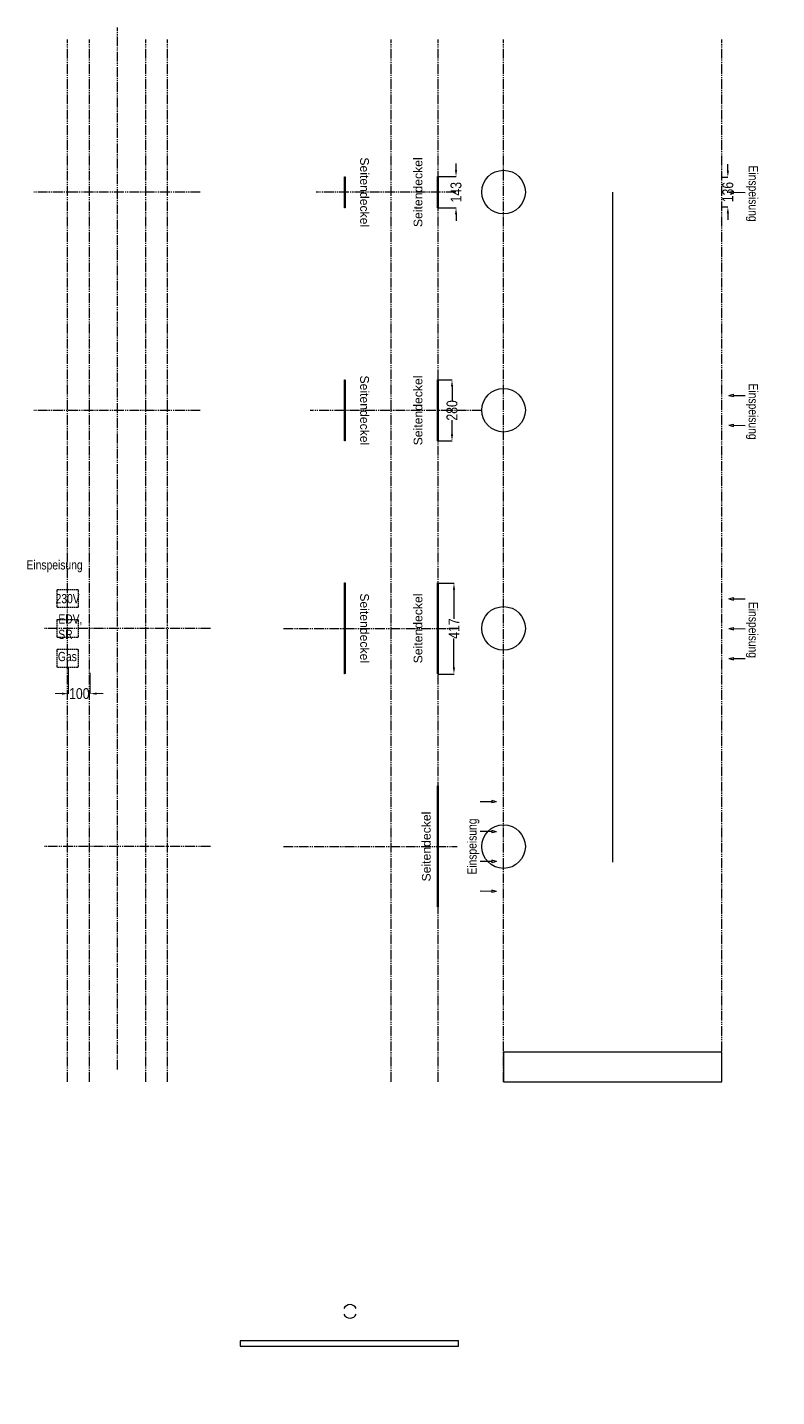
# Model space of a CAD drawing. Header units: millimetres. Extents: x -10007 to 11758, y -1552 to 23632.
# Drawn here: x -3618 to -186, y 4775 to 11051 of the extents above; entities that cross this region are included whole.
import ezdxf

# ---------------------------------------------------------------- set-up
doc = ezdxf.new("R2010")
doc.units = ezdxf.units.MM
doc.header["$LTSCALE"] = 5
for name, pattern in [('AUSGEZOGEN', [0]), ('CENTER_DASH_DASH', [14, 9, -1, 1, -1, 1, -1]), ('HIDDEN', [0.375, 0.25, -0.125])]:
    doc.linetypes.add(name, pattern=pattern)
doc.layers.get('0').update_dxf_attribs({"linetype": 'CONTINUOUS'})
doc.layers.get('DEFPOINTS').update_dxf_attribs({"linetype": 'AUSGEZOGEN'})
doc.layers.add('AM_5', color=3, linetype='CONTINUOUS', lineweight=15)
doc.layers.add('Hilfslinie', color=6, linetype='CENTER_DASH_DASH', plot=False)
doc.layers.add('K', color=3, linetype='CONTINUOUS')
doc.styles.add('MTG', font='arial.ttf', dxfattribs={"width": 0.8})
doc.styles.add('ROMANS', font='ARIALUNI.TTF', dxfattribs={"width": 0.8})
doc.dimstyles.new('1XP1$0', dxfattribs={"dimtxt": 50, "dimasz": 30, "dimexe": 0.5, "dimexo": 0.5, "dimgap": 0.09, "dimtad": 1, "dimdec": 0, "dimzin": 0, "dimdsep": 46, "dimtxsty": 'ROMANS', "dimcen": 0, "dimclrd": 1, "dimclre": 1, "dimclrt": 7, "dimadec": 0, "dimazin": 3, "dimtfac": 1, "dimtdec": 4, "dimtofl": 0, "dimtmove": 0, "dimatfit": 3, "dimfxl": 1, "dimtolj": 1, "dimtzin": 0, "dimarcsym": 0})

# ---------------------------------------------------------------- blocks, each defined once
blk = doc.blocks.new('*D190')
at = {"layer": 'AM_5', "color": 1, "lineweight": -2, "transparency": 16777216}
for p, q in [((-1736.5, 8503.4), (-1663.5, 8503.4)), ((-1664, 8473.4), (-1664, 8340.1)), ((-1664, 8116.7), (-1664, 8250)), ((-1736.5, 8086.7), (-1663.5, 8086.7))]:
    blk.add_line(p, q, dxfattribs=at)
at = {"layer": 'AM_5', "color": 1, "transparency": 16777216}
for points in [[(-1669, 8473.4), (-1659, 8473.4), (-1664, 8503.4)], [(-1669, 8116.7), (-1659, 8116.7), (-1664, 8086.7)]]:
    blk.add_solid(points, dxfattribs=at)
at = {"layer": 'DEFPOINTS', "color": 0, "transparency": 16777216}
for p in [(-1737, 8503.4), (-1664, 8503.4), (-1737, 8086.7)]:
    blk.add_point(p, dxfattribs=at)
at = {"layer": 'AM_5', "color": 7, "transparency": 16777216, "insert": (-1664, 8295), "char_height": 50, "attachment_point": 5, "rotation": 90, "style": 'ROMANS'}
blk.add_mtext('\\A1;417', dxfattribs=at)
blk = doc.blocks.new('*D191')
at = {"layer": 'AM_5', "color": 1, "lineweight": -2, "transparency": 16777216}
for p, q in [((-1736.5, 9434.9), (-1672.5, 9434.9)), ((-1673, 9404.9), (-1673, 9339.5)), ((-1673, 9184.9), (-1673, 9250.3)), ((-1736.5, 9154.9), (-1672.5, 9154.9))]:
    blk.add_line(p, q, dxfattribs=at)
at = {"layer": 'AM_5', "color": 1, "transparency": 16777216}
for points in [[(-1678, 9404.9), (-1668, 9404.9), (-1673, 9434.9)], [(-1678, 9184.9), (-1668, 9184.9), (-1673, 9154.9)]]:
    blk.add_solid(points, dxfattribs=at)
at = {"layer": 'DEFPOINTS', "color": 0, "transparency": 16777216}
for p in [(-1737, 9434.9), (-1673, 9434.9), (-1737, 9154.9)]:
    blk.add_point(p, dxfattribs=at)
at = {"layer": 'AM_5', "color": 7, "transparency": 16777216, "insert": (-1673, 9294.9), "char_height": 50, "attachment_point": 5, "rotation": 90, "style": 'ROMANS'}
blk.add_mtext('\\A1;280', dxfattribs=at)
blk = doc.blocks.new('Einspeisung_1z_seitlich_li')
at = {"color": 7}
for p, q in [((-53.8, 0), (-107.3, 0.3)), ((-53.8, 5.7), (-53.9, -5.7)), ((-32.8, -0.3), (-53.8, 5.7)), ((-32.8, -0.3), (-53.9, -5.7))]:
    blk.add_line(p, q, dxfattribs=at)
at = {"insert": (-165.4, -122.7), "char_height": 42.196, "attachment_point": 1, "rotation": 90, "style": 'MTG'}
blk.add_mtext_dynamic_manual_height_columns('Einspeisung', width=86.908, gutter_width=211, heights=[0], dxfattribs=at)
blk = doc.blocks.new('Einspeisung_1z_seitlich_re')
at = {"rotation": 179.927211014309}
blk.add_blockref('Einspeisung_1z_seitlich_li', (0, -0.6), dxfattribs=at)
blk = doc.blocks.new('Einspeisung_2z_seitlich_li')
at = {"color": 7}
for p, q in [((-53.8, 68.5), (-107.3, 68.8)), ((-53.8, 74.2), (-53.9, 62.8)), ((-32.8, 68.2), (-53.9, 62.8)), ((-32.8, 68.2), (-53.8, 74.2)), ((-53.8, -68.5), (-107.3, -68.2)), ((-53.8, -62.8), (-53.9, -74.2)), ((-32.8, -68.8), (-53.9, -74.2)), ((-32.8, -68.8), (-53.8, -62.8))]:
    blk.add_line(p, q, dxfattribs=at)
at = {"insert": (-165.4, -122.7), "char_height": 42.196, "attachment_point": 1, "rotation": 90, "style": 'MTG'}
blk.add_mtext_dynamic_manual_height_columns('Einspeisung', width=86.908, gutter_width=211, heights=[0], dxfattribs=at)
blk = doc.blocks.new('Einspeisung_2z_seitlich_re')
at = {"rotation": 180}
blk.add_blockref('Einspeisung_2z_seitlich_li', (0, 0), dxfattribs=at)
blk = doc.blocks.new('Einspeisung_3z_seitlich_li')
at = {"color": 7}
for p, q in [((-53.8, 136.4), (-107.3, 136.6)), ((-53.8, 142), (-53.9, 130.7)), ((-32.8, 136.1), (-53.9, 130.7)), ((-32.8, 136.1), (-53.8, 142)), ((-53.8, 4.9), (-53.9, -6.4)), ((-32.8, -1.1), (-53.8, 4.9)), ((-53.8, -0.8), (-107.3, -0.5)), ((-32.8, -1.1), (-53.9, -6.4)), ((-53.8, -137.6), (-107.3, -137.4)), ((-53.8, -132), (-53.9, -143.3)), ((-32.8, -137.9), (-53.9, -143.3)), ((-32.8, -137.9), (-53.8, -132))]:
    blk.add_line(p, q, dxfattribs=at)
at = {"insert": (-165.4, -123.3), "char_height": 42.196, "attachment_point": 1, "rotation": 90, "style": 'MTG'}
blk.add_mtext_dynamic_manual_height_columns('Einspeisung', width=86.908, gutter_width=211, heights=[0], dxfattribs=at)
blk = doc.blocks.new('Einspeisung_3z_seitlich_re')
at = {"rotation": 179.927013036823}
blk.add_blockref('Einspeisung_3z_seitlich_li', (0, -1.3), dxfattribs=at)
blk = doc.blocks.new('Einspeis-3zügig-links')
at = {"layer": 'K', "color": 1, "linetype": 'HIDDEN', "ltscale": 5}
for points in [[(54.5, 97), (145.5, 97, 0.414214), (150, 101.5), (150, 172.5, 0.414214), (145.5, 177), (54.5, 177, 0.414214), (50, 172.5), (50, 101.5, 0.414214)], [(54.5, -40), (145.5, -40, 0.414214), (150, -35.5), (150, 35.5, 0.414214), (145.5, 40), (54.5, 40, 0.414214), (50, 35.5), (50, -35.5, 0.414214)], [(54.5, -177), (145.5, -177, 0.414214), (150, -172.5), (150, -101.5, 0.414214), (145.5, -97), (54.5, -97, 0.414214), (50, -101.5), (50, -172.5, 0.414214)]]:
    blk.add_lwpolyline(points, format="xyb", close=True, dxfattribs=at)
blk = doc.blocks.new('IV2-3z-Einspeisung-rh')
at = {"layer": 'AM_5', "color": 1}
for p, q in [((-96.4, -177), (-96.4, -299.6)), ((3.6, -203.4), (3.6, -299.6)), ((-126.4, -299.1), (-156.4, -299.1)), ((33.6, -299.1), (63.6, -299.1))]:
    blk.add_line(p, q, dxfattribs=at)
for points in [[(-126.4, -294.1), (-126.4, -304.1), (-96.4, -299.1)], [(33.6, -294.1), (33.6, -304.1), (3.6, -299.1)]]:
    blk.add_solid(points, dxfattribs=at)
blk.add_blockref('Einspeis-3zügig-links', (-200, 0))
at = {"attachment_point": 1, "style": 'MTG'}
for s, insert, char_height in [('Einspeisung', (-288.1, 312.2), 42.196), ('230V', (-155, 157.5), 42.2), ('EDV, SR', (-142.5, 64.3), 42.2), ('Gas', (-144.4, -107.8), 42.2)]:
    blk.add_mtext_dynamic_manual_height_columns(s, width=86.908, gutter_width=211, heights=[0], dxfattribs=dict(at, insert=insert, char_height=char_height))
at = {"layer": 'AM_5', "color": 7, "insert": (-46.4, -299.1), "char_height": 50, "attachment_point": 5, "style": 'ROMANS'}
blk.add_mtext('\\A1;100', dxfattribs=at)
blk = doc.blocks.new('Einspeisung_3z_hinten_re')
blk.add_blockref('IV2-3z-Einspeisung-rh', (0, 0))
blk = doc.blocks.new('Endplatte_3z')
at = {"color": 7}
blk.add_lwpolyline([(0, -208.4), (-1, -208.4, -0.414214), (-3, -206.4), (-3, 206.4, -0.414214), (-1, 208.4), (0, 208.4)], format="xyb", close=True, dxfattribs=at)
at = {"color": 7, "insert": (-111.8, -160.1), "char_height": 40, "attachment_point": 1, "rotation": 90}
blk.add_mtext_dynamic_manual_height_columns('{\\fArial|b0|i0|c0|p34;Seitendeckel}', width=335.263, gutter_width=0.6, heights=[0], dxfattribs=at)
blk = doc.blocks.new('Endplatte_3z_re')
at = {"rotation": 180}
blk.add_blockref('Endplatte_3z', (0, 0.8), dxfattribs=at)
blk = doc.blocks.new('IV2-2GS-Seitendeckel')
at = {"color": 7}
blk.add_lwpolyline([(0, -140), (-1, -140, -0.414214), (-3, -138), (-3, 138, -0.414214), (-1, 140), (0, 140)], format="xyb", close=True, dxfattribs=at)
blk = doc.blocks.new('Endplatte_2z')
blk.add_blockref('IV2-2GS-Seitendeckel', (0, 0))
at = {"color": 7, "insert": (-111.8, -160.1), "char_height": 40, "attachment_point": 1, "rotation": 90}
blk.add_mtext_dynamic_manual_height_columns('{\\fArial|b0|i0|c0|p34;Seitendeckel}', width=335.263, gutter_width=0.6, heights=[0], dxfattribs=at)
blk = doc.blocks.new('Endplatte_2z_re')
at = {"rotation": 180}
blk.add_blockref('Endplatte_2z', (0, 0), dxfattribs=at)
blk = doc.blocks.new('Endplatte_1z')
at = {"color": 7}
blk.add_lwpolyline([(0, -71.5), (-1, -71.5, -0.414214), (-3, -69.5), (-3, 69.5, -0.414214), (-1, 71.5), (0, 71.5)], format="xyb", close=True, dxfattribs=at)
at = {"color": 7, "insert": (-111.8, -160.1), "char_height": 40, "attachment_point": 1, "rotation": 90}
blk.add_mtext_dynamic_manual_height_columns('{\\fArial|b0|i0|c0|p34;Seitendeckel}', width=335.263, gutter_width=0.6, heights=[0], dxfattribs=at)
blk = doc.blocks.new('Endplatte_1z_re')
at = {"rotation": 180}
blk.add_blockref('Endplatte_1z', (0, -0.6), dxfattribs=at)
blk = doc.blocks.new('Endplatte_1z_li')
blk.add_blockref('Endplatte_1z', (0, 0))
blk = doc.blocks.new('Endplatte_2z_li')
blk.add_blockref('Endplatte_2z', (0, 0))
blk = doc.blocks.new('Endplatte_3z_li')
blk.add_blockref('Endplatte_3z', (3, 0))
blk = doc.blocks.new('GS')
blk.add_lwpolyline([(0, -12.5), (1000, -12.5), (1000, 12.5), (0, 12.5)], close=True)
blk = doc.blocks.new('GSHalter')
at = {"layer": 'K', "color": 0}
for start, end in [(23.78001, 156.21999), (203.78001, 336.21999)]:
    blk.add_arc((0, 0), 31, start, end, dxfattribs=at)
blk = doc.blocks.new('*D298')
at = {"layer": 'AM_5', "color": 1, "lineweight": -2, "transparency": 16777216}
for p, q in [((-409, 10393.8), (-409, 10423.8)), ((-436.5, 10363.8), (-408.5, 10363.8)), ((-436.5, 10227.8), (-408.5, 10227.8)), ((-409, 10197.8), (-409, 10167.8))]:
    blk.add_line(p, q, dxfattribs=at)
at = {"layer": 'AM_5', "color": 1, "transparency": 16777216}
for points in [[(-414, 10393.8), (-404, 10393.8), (-409, 10363.8)], [(-414, 10197.8), (-404, 10197.8), (-409, 10227.8)]]:
    blk.add_solid(points, dxfattribs=at)
at = {"layer": 'DEFPOINTS', "color": 0, "transparency": 16777216}
for p in [(-437, 10363.8), (-437, 10227.8), (-409, 10227.8)]:
    blk.add_point(p, dxfattribs=at)
at = {"layer": 'AM_5', "color": 7, "transparency": 16777216, "insert": (-409, 10295.8), "char_height": 50, "attachment_point": 5, "rotation": 90, "style": 'ROMANS'}
blk.add_mtext('\\A1;136', dxfattribs=at)
blk = doc.blocks.new('*D299')
at = {"layer": 'AM_5', "color": 1, "lineweight": -2, "transparency": 16777216}
for p, q in [((-1654.5, 10396.7), (-1654.5, 10426.7)), ((-1736.4, 10366.7), (-1654, 10366.7)), ((-1736.4, 10223.7), (-1654, 10223.7)), ((-1654.5, 10193.7), (-1654.5, 10163.7))]:
    blk.add_line(p, q, dxfattribs=at)
at = {"layer": 'AM_5', "color": 1, "transparency": 16777216}
for points in [[(-1659.5, 10396.7), (-1649.5, 10396.7), (-1654.5, 10366.7)], [(-1659.5, 10193.7), (-1649.5, 10193.7), (-1654.5, 10223.7)]]:
    blk.add_solid(points, dxfattribs=at)
at = {"layer": 'DEFPOINTS', "color": 0, "transparency": 16777216}
for p in [(-1736.9, 10366.7), (-1654.5, 10366.7), (-1736.9, 10223.7)]:
    blk.add_point(p, dxfattribs=at)
at = {"layer": 'AM_5', "color": 7, "transparency": 16777216, "insert": (-1654.5, 10295.2), "char_height": 50, "attachment_point": 5, "rotation": 90, "style": 'ROMANS'}
blk.add_mtext('\\A1;143', dxfattribs=at)
blk = doc.blocks.new('Endplatte_4z_re')
at = {"color": 7}
blk.add_lwpolyline([(0, 276.9), (1, 276.9, -0.414214), (3, 274.9), (3, -274.9, -0.414214), (1, -276.9), (0, -276.9)], format="xyb", close=True, dxfattribs=at)
at = {"color": 7, "insert": (73.8, 160.8), "char_height": 40, "attachment_point": 1, "rotation": 270}
blk.add_mtext_dynamic_manual_height_columns('{\\fArial|b0|i0|c0|p34;Seitendeckel}', width=335.263, gutter_width=0.6, heights=[0], dxfattribs=at)
blk = doc.blocks.new('Endplatte_4z_li')
at = {"rotation": 180}
blk.add_blockref('Endplatte_4z_re', (0, 0), dxfattribs=at)
blk = doc.blocks.new('Deckel_136')
blk.add_lwpolyline([(0, -68), (1000, -68), (1000, 68), (0, 68)], close=True)

msp = doc.modelspace()

# ---------------------------------------------------------------- linework, layer by layer
msp.add_line((-937, 10295.2), (-937, 7225))
at = {"color": 7}
for p, q in [((-1490.8, 7501.3), (-1544.3, 7501.6)), ((-1490.8, 7507), (-1490.9, 7495.7)), ((-1469.8, 7501), (-1490.9, 7495.7)), ((-1469.8, 7501), (-1490.8, 7507)), ((-1490.8, 7364.2), (-1544.3, 7364.5)), ((-1490.8, 7369.8), (-1490.9, 7358.5)), ((-1469.8, 7363.9), (-1490.9, 7358.5)), ((-1469.8, 7363.9), (-1490.8, 7369.8)), ((-1490.8, 7227.3), (-1544.3, 7227.6)), ((-1490.8, 7233), (-1490.9, 7221.7)), ((-1469.8, 7227), (-1490.9, 7221.7)), ((-1469.8, 7227), (-1490.8, 7233)), ((-1490.8, 7096.1), (-1490.9, 7084.8)), ((-1469.8, 7090.2), (-1490.8, 7096.1)), ((-1490.8, 7090.5), (-1544.3, 7090.7)), ((-1469.8, 7090.2), (-1490.9, 7084.8))]:
    msp.add_line(p, q, dxfattribs=at)
at = {"color": 6}
for centre in [(-1437, 10295.8), (-1437, 9295.8), (-1437, 8295.8), (-1437, 7295.8)]:
    msp.add_circle(centre, 100, dxfattribs=at)
at = {"layer": 'Hilfslinie'}
for p, q in [((-3205.2, 6273.9), (-3205.2, 11050.5)), ((-3434.2, 6218), (-3434.2, 10994.7)), ((-3334.2, 6218), (-3334.2, 10994.7)), ((-3076.2, 6218), (-3076.2, 10994.7)), ((-2976.2, 6218), (-2976.2, 10994.7)), ((-1951.2, 6218), (-1951.2, 10994.7)), ((-1737, 6218), (-1737, 10994.7)), ((-1437, 6218), (-1437, 10994.7)), ((-437, 6218), (-437, 10994.7)), ((-2826.2, 10295.2), (-3588.4, 10295.2)), ((-1655, 10295.2), (-2296, 10295.2)), ((-2826.2, 9294.9), (-3588.4, 9294.9)), ((-1537, 9294.9), (-2323, 9294.9)), ((-2779.9, 8295.8), (-3542, 8295.8)), ((-2445, 8295.8), (-1650, 8295.8)), ((-2779.9, 7296.5), (-3542, 7296.5)), ((-2445, 7296.7), (-1650, 7296.7))]:
    msp.add_line(p, q, dxfattribs=at)

# ---------------------------------------------------------------- block references
for name, p in [('Endplatte_1z_re', (-2165.5, 10295.2)), ('Endplatte_1z_li', (-1737, 10295.2)), ('Einspeisung_1z_seitlich_re', (-437, 10295.2)), ('Endplatte_2z_re', (-2165.5, 9294.9)), ('Endplatte_2z_li', (-1737, 9294.9)), ('Einspeisung_2z_seitlich_re', (-437, 9295.2)), ('Einspeisung_3z_hinten_re', (-3334.2, 8295.8)), ('Endplatte_3z_re', (-2165.5, 8295.8)), ('Endplatte_3z_li', (-1740, 8295.8)), ('Einspeisung_3z_seitlich_re', (-437, 8295.2)), ('Endplatte_4z_li', (-1737, 7296.7)), ('Deckel_136', (-1437, 6286)), ('GSHalter', (-2140.2, 5165.3)), ('GS', (-2643, 5018))]:
    msp.add_blockref(name, p)

# ---------------------------------------------------------------- texts
at = {"insert": (-1602.4, 7167.4), "char_height": 42.196, "attachment_point": 1, "rotation": 90, "style": 'MTG'}
msp.add_mtext_dynamic_manual_height_columns('Einspeisung', width=86.908, gutter_width=211, heights=[0], dxfattribs=at)

# ---------------------------------------------------------------- dimensions: what is measured, and where the dimension line sits
at = {"layer": 'AM_5'}
for base, p1, p2, override, picture, middle in [((-1654.5, 10366.7), (-1736.9, 10223.7), (-1736.9, 10366.7), {"dimpost": '<>', "dimsd1": 0, "dimsd2": 0}, '*D299', (-1654.5, 10295.2)), ((-409, 10227.8), (-437, 10363.8), (-437, 10227.8), {"dimpost": '<>', "dimsd1": 0, "dimsd2": 0}, '*D298', (-409, 10295.8)), ((-1673, 9434.9), (-1737, 9154.9), (-1737, 9434.9), {"dimpost": '<>'}, '*D191', (-1673, 9294.9)), ((-1664, 8503.4), (-1737, 8086.7), (-1737, 8503.4), {"dimpost": '<>', "dimsd1": 0, "dimsd2": 0}, '*D190', (-1664, 8295))]:
    dim = msp.add_linear_dim(base=base, p1=p1, p2=p2, angle=90, dimstyle='1XP1$0', override=override, dxfattribs=at)
    dim.commit()
    dim.dimension.update_dxf_attribs({"geometry": picture, "text_midpoint": middle})

doc.saveas('drawing.dxf')
